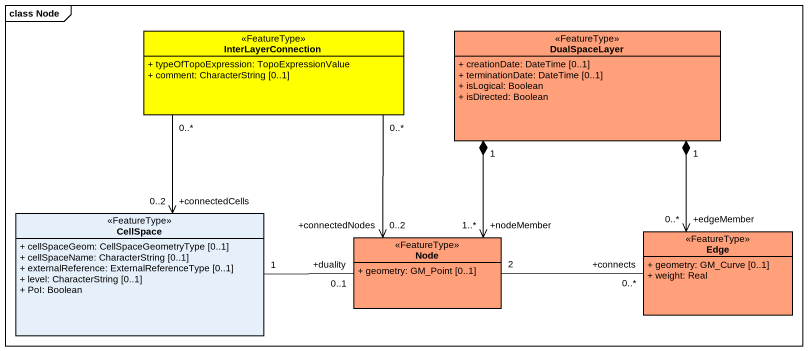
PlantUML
@startuml
mainframe class Node
hide circle
hide empty members
skinparam classAttributeIconSize 0
class InterLayerConnection <<FeatureType>> #FFFF00 {
  + typeOfTopoExpression: TopoExpressionValue
  + comment: CharacterString [0..1]
}
class DualSpaceLayer <<FeatureType>> #FFA07A {
  + creationDate: DateTime [0..1]
  + terminationDate: DateTime [0..1]
  + isLogical: Boolean
  + isDirected: Boolean
}
class CellSpace <<FeatureType>> {
  + cellSpaceGeom: CellSpaceGeometryType [0..1]
  + cellSpaceName: CharacterString [0..1]
  + externalReference: ExternalReferenceType [0..1]
  + level: CharacterString [0..1]
  + PoI: Boolean
}
class "Node" as Node_ <<FeatureType>> #FFA07A {
  + geometry: GM_Point [0..1]
}
class Edge <<FeatureType>> #FFA07A {
  + geometry: GM_Curve [0..1]
  + weight: Real
}
InterLayerConnection "0..*" --> "+connectedCells\n0..2" CellSpace
InterLayerConnection "0..*" --> "+connectedNodes\n0..2" Node_
CellSpace "1" -right- "+duality\n0..1" Node_
Node_ "+nodeMember\n1..*" <-up-* "1" DualSpaceLayer
Node_ "2" -right- "+connects\n0..*" Edge
Edge "+edgeMember\n0..*" <-up-* "1" DualSpaceLayer
@enduml
